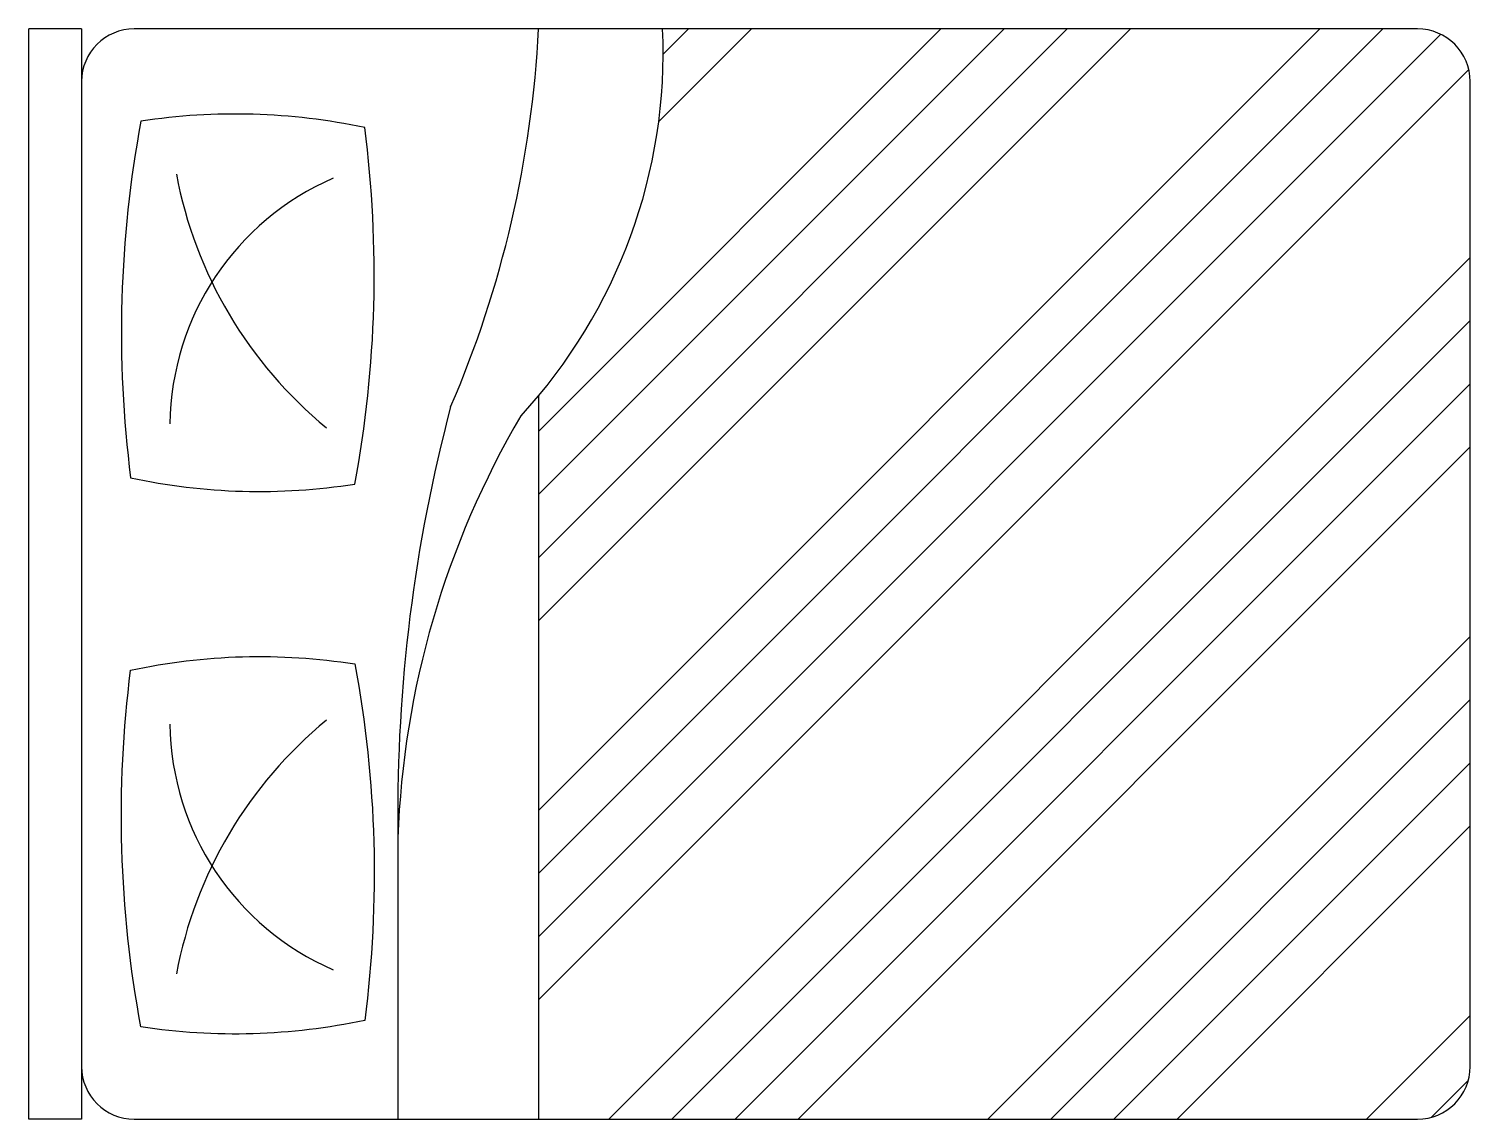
# Model space of a CAD drawing. Header units: millimetres. Extents: x -966.44 to -964.39, y 2695.89 to 2697.44.
import ezdxf

# ---------------------------------------------------------------- set-up
doc = ezdxf.new("R2010")
doc.units = ezdxf.units.MM
doc.header["$LTSCALE"] = 10
doc.layers.add('Móveis_camas', color=2, linetype='Continuous')

msp = doc.modelspace()

# ---------------------------------------------------------------- hatches: boundary and pattern name
at = {"layer": 'Móveis_camas'}
h = msp.add_hatch(dxfattribs=at)
h.set_pattern_fill('ANSI34', color=1, scale=0.02, style=0)
h.set_pattern_definition([(45, (-115.9706, 4.9783), (-0.269407684, 0.269407684), []), (45, (-115.8808, 4.9783), (-0.269407684, 0.269407684), []), (45, (-115.791, 4.9783), (-0.269407684, 0.269407684), []), (45, (-115.70118, 4.9783), (-0.269407684, 0.269407684), [])])
h.paths.add_polyline_path([(-965.7186, 2695.886), (-964.4686, 2695.886, 0.414214), (-964.3936, 2695.961), (-964.3936, 2697.361, 0.414214), (-964.4686, 2697.436), (-965.5422, 2697.436, -0.187258), (-965.7186, 2696.9145)])

# ---------------------------------------------------------------- linework, layer by layer
for p, q in [((-966.3686, 2697.436), (-966.4436, 2697.436)), ((-966.4436, 2695.886), (-966.4436, 2697.436)), ((-966.3686, 2697.436), (-966.3686, 2695.886)), ((-964.4686, 2697.436), (-966.2936, 2697.436)), ((-964.3936, 2695.961), (-964.3936, 2697.361)), ((-966.3686, 2695.886), (-966.4436, 2695.886)), ((-966.2936, 2695.886), (-964.4686, 2695.886))]:
    msp.add_line(p, q, dxfattribs=at)
at = {"layer": 'Móveis_camas', "color": 1}
for p, q in [((-965.7186, 2696.9145), (-965.7186, 2695.886)), ((-965.9186, 2696.2985), (-965.9186, 2695.886))]:
    msp.add_line(p, q, dxfattribs=at)
for points in [[(-966.2989, 2696.7977, 0.091972), (-965.9799, 2696.7889, 0.078441), (-965.9659, 2697.2956, 0.090887), (-966.2842, 2697.3047, 0.077829), (-966.2988, 2696.7977)], [(-966.2989, 2696.5243, -0.091972), (-965.9799, 2696.5331, -0.078441), (-965.9659, 2696.0265, -0.090887), (-966.2842, 2696.0173, -0.077829), (-966.2988, 2696.5244)]]:
    msp.add_lwpolyline(points, format="xyb", dxfattribs=at)
at = {"layer": 'Móveis_camas'}
for centre, start, end in [((-966.2936, 2697.361), 90, 180), ((-964.4686, 2697.361), 0, 90), ((-966.2936, 2695.961), 180, 270), ((-964.4686, 2695.961), 270, 0)]:
    msp.add_arc(centre, 0.075, start, end, dxfattribs=at)
at = {"layer": 'Móveis_camas', "color": 1}
for centre, radius, start, end in [((-967.2715, 2697.5139), 1.5548, 336.6859, 357.1303), ((-966.3023, 2697.4025), 0.7609, 317.2484, 2.5248), ((-965.6332, 2697.3414), 0.6108, 190.5581, 230.6957), ((-965.8575, 2696.8701), 0.3854, 113.4442, 179.334), ((-963.6792, 2696.3233), 2.2396, 165.1166, 180.6334), ((-964.6478, 2696.2409), 1.2717, 149.5141, 177.9655), ((-965.8575, 2696.452), 0.3854, 180.666, 246.5558), ((-965.6332, 2695.9806), 0.6108, 129.3043, 169.4419)]:
    msp.add_arc(centre, radius, start, end, dxfattribs=at)

doc.saveas('drawing.dxf')
